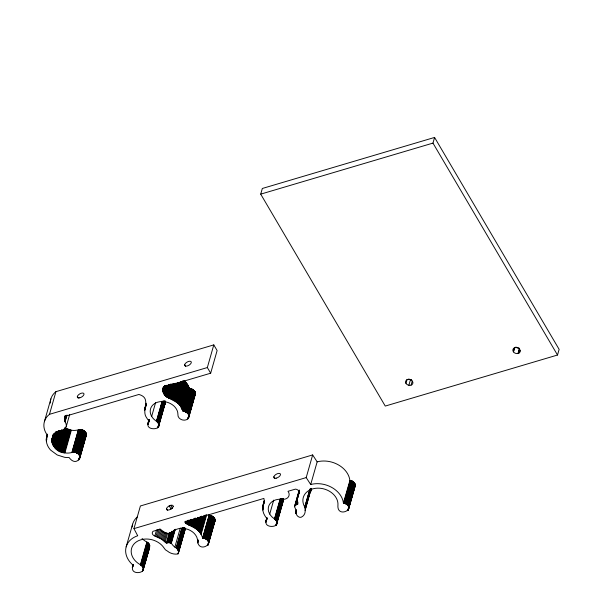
<?xml version="1.0" encoding="UTF-8"?>
<svg xmlns="http://www.w3.org/2000/svg" width="603" height="603" viewBox="0 0 603 603"><rect width="100%" height="100%" fill="white"/><g stroke="black" fill="none" stroke-linecap="round" stroke-linejoin="round"><path stroke-width="0.9" d="M55.936 391.664L49.484 414.321A21.896 17.042 15.9 0 0 47.253 435.027C45.142 439.775 46.657 445.429 49.921 449.273A13.409 10.439 15.9 0 0 50.667 450.14L57.24 454.979L64.566 457.293A19.695 15.331 15.9 0 0 69.119 457.556C77.945 469.488 86.546 450.011 71.252 452.649A14.073 10.952 15.9 0 1 64.883 452.883C50.961 452.619 46.341 431.801 62.207 430.632A7.869 6.128 15.9 0 0 66.021 423.796L64.483 420.057L65.064 416.341L138.909 394.46C152.393 398.319 140.605 409.889 146.71 417.871A19.695 15.331 15.9 0 0 149.227 421.195C141.878 432.268 167.943 430.308 155.845 420.811A14.073 10.952 15.9 0 1 157.82 402.141A14.073 10.952 15.9 0 1 177.908 414.276C177.32 419.153 184.262 421.934 187.737 418.934C189.417 417.57 189.259 414.909 187.812 413.432C185.181 410.982 181.503 411.495 181.028 407.017C177.599 399.096 159.818 398.704 163.428 387.194L210.666 373.204L217.118 350.547L213.794 344.893L55.936 391.664A21.896 17.042 15.9 0 0 50.403 401.244M299.171 490.126L294.483 506.731A14.073 10.952 15.9 0 1 295.922 511.065C294.98 514.638 299.442 519.56 302.638 516.372A10.522 8.193 15.9 0 0 305.126 510.387L305.269 508.382L304.349 506.294A17.819 13.869 15.9 0 1 317.314 488.166A17.819 13.869 15.9 0 1 337.944 505.043C336.647 519.379 358.989 507.862 343.409 502.977A23.449 18.248 15.9 0 0 311.133 484.397L310.703 484.51L317.155 461.853L317.593 461.74A23.449 18.248 15.9 0 1 349.861 480.32C353.2 480.508 357.172 484.752 354.262 487.872M164.943 404.168L165.154 401.281L158.702 423.939M184.993 528.62L184.458 531.273M264.498 500.317C262.433 505.118 261.808 510.967 264.762 515.535A19.695 15.331 15.9 0 0 267.28 518.859C259.931 529.939 285.995 527.979 273.898 518.482A14.073 10.952 15.9 0 1 268.946 505.502A14.073 10.952 15.9 0 1 282.174 499.299A7.04 5.48 15.9 0 0 288.309 497.045A7.04 5.48 15.9 0 0 288.008 491.302L295.47 489.116A3.565 2.774 15.9 0 1 298.9 493.322L297.362 498.817L297.912 504.085L295.681 505.035L294.452 506.686M64.679 427.791L71.342 430.225A14.073 10.952 15.9 0 0 77.712 429.992C81.85 427.844 89.033 432.841 85.272 437.19M317.155 461.853L312.656 454.933L140.401 505.97L133.941 528.627L137.71 535.773L137.288 535.909A23.449 18.248 15.9 0 0 133.188 565.26C127.746 577.621 153.531 572.451 139.097 563.956A17.819 13.869 15.9 0 1 136.715 541.675A17.819 13.869 15.9 0 1 163.978 547.878L165.426 549.815L167.536 551.157A10.522 8.193 15.9 0 0 175.269 554.112C181.081 555.084 178.096 547.848 174.689 546.989A14.073 10.952 15.9 0 1 171.365 543.213L168.817 542.625L166.3 543.077L161.416 539.097L154.828 536.007A3.565 2.774 15.9 0 1 153.026 531.318L160.473 529.087A7.04 5.48 15.9 0 0 166.006 533.278A7.04 5.48 15.9 0 0 172.579 531.771A14.073 10.952 15.9 0 1 188.098 529.457A14.073 10.952 15.9 0 1 197.603 541.087C198.809 554.572 218.354 541.313 202.638 538.012A19.695 15.331 15.9 0 0 201.078 534.409C197.859 527.444 189.561 526.743 184.548 521.942L263.91 498.425L264.287 501.432L263.089 505.254M214.374 522.56C216.816 519.153 212.573 515.173 209.09 515.354L202.638 538.012M143.175 569.963L149.634 547.305C150.426 544.426 147.818 542.376 145.549 541.298A17.819 13.869 15.9 0 1 142.082 538.524M282.483 502.548L283.35 500.867L283.206 498.952L276.807 521.783M195.055 395.161C196.601 391.701 192.643 388.468 189.395 388.543L182.943 411.208M184.654 364.672L184.616 364.815A3.754 1.824 -30.4 0 0 189.116 365.124A3.754 1.824 -30.4 0 0 190.216 361.25A3.754 1.824 -30.4 0 0 184.699 364.529L185.603 366.292M44.373 421.716L50.878 398.877M46.529 437.318L47.411 434.115M46.423 437.914L47.411 434.424M46.295 439.112L47.336 435.027M46.273 439.723L47.268 436.24M46.288 440.333L46.778 438.592M46.325 440.951L46.823 439.21M51.926 439.044L53.162 434.688M51.85 439.753L53.268 434.71M51.82 440.341L53.561 434.085L51.828 440.778M51.85 441.064L53.833 434.092M51.858 441.215L53.84 434.243M51.903 441.652L54.127 433.663M51.979 442.097L54.195 434.1M52.069 442.534L54.798 432.946M52.152 442.821L54.881 433.24M52.182 442.979L54.918 433.391M52.28 443.258L55.009 433.678M52.318 443.416L55.295 432.954M52.423 443.695L55.657 432.366M52.476 443.846L55.951 431.65M52.649 444.283L56.071 431.929M52.785 444.562L56.26 432.359M52.845 444.705L56.569 431.635M53.064 445.135L56.72 431.914M53.222 445.406L57.195 431.462M53.298 445.549L57.27 431.605M53.471 445.821L57.443 431.876M53.546 445.964L57.767 431.145M53.735 446.228L57.956 431.416M53.825 446.371L58.046 431.552M54.021 446.635L58.242 431.816M54.112 446.77L58.581 431.085M54.323 447.027L59.041 430.467M54.421 447.162L59.139 430.602M54.647 447.411L59.358 430.859M54.752 447.547L59.463 430.987M54.986 447.795L59.697 431.235M55.092 447.923L60.059 430.497M55.333 448.165L60.3 430.73M55.453 448.285L60.413 430.859M55.71 448.519L60.669 431.092M55.823 448.647L60.79 431.213M64.453 418.459L65.207 415.482M64.431 418.776L65.169 416.16M64.423 419.409L65.41 415.603M56.094 448.873L61.302 430.572M64.446 419.733L65.689 415.377M56.215 448.994L61.679 429.818M64.483 420.057L65.719 415.701M64.536 420.381L65.772 416.025M64.604 420.706L66.089 415.475M56.494 449.212L61.951 430.037M56.622 449.325L62.086 430.158M64.687 421.022L66.172 415.799M64.785 421.346L66.27 416.115M56.908 449.536L62.365 430.361M64.898 421.663L66.632 415.565M57.044 449.65L62.501 430.474M65.026 421.979L67.016 415.007M57.33 449.853L63.044 429.811M57.473 449.959L63.179 429.916M57.7 450.132L63.73 429.238M57.918 450.26L63.873 429.344M58.069 450.358L64.024 429.442M58.227 450.449L64.431 428.658M58.695 450.72L65.147 428.062M59.169 450.984L65.621 428.326M66.217 426.623L69.692 414.427M59.652 451.24L66.104 428.582M60.149 451.474L66.601 428.816M60.647 451.692L67.106 429.035M61.159 451.896L67.611 429.238M61.679 452.084L68.131 429.426M62.199 452.258L68.659 429.6M62.735 452.416L69.187 429.758M63.262 452.559L69.722 429.901M63.805 452.687L70.257 430.029M64.34 452.793L70.8 430.135M64.883 452.883L71.342 430.225M71.908 452.469L78.367 429.811M72.111 452.416L78.563 429.758M72.307 452.371L78.767 429.713M72.511 452.333L78.97 429.675M72.722 452.303L79.174 429.638M72.925 452.273L79.385 429.615M73.136 452.25L79.596 429.592M73.355 452.242L79.807 429.585M73.566 452.235L80.018 429.577M73.785 452.235L80.237 429.577M74.003 452.242L80.455 429.585M74.214 452.258L80.674 429.6M74.433 452.28L80.892 429.622M74.651 452.31L81.103 429.653M74.87 452.348L81.322 429.69M75.089 452.386L81.541 429.728M75.3 452.438L81.759 429.781M75.518 452.491L81.97 429.833M75.729 452.551L82.181 429.894M75.94 452.627L82.392 429.962M76.144 452.695L82.596 430.037M76.347 452.778L82.807 430.12M76.551 452.868L83.003 430.21M76.747 452.959L83.206 430.301M76.943 453.057L83.402 430.399M77.139 453.162L83.591 430.504M77.32 453.275L83.779 430.617M77.501 453.388L83.96 430.73M77.681 453.509L84.134 430.851M77.855 453.637L84.307 430.979M78.021 453.765L84.473 431.107M78.179 453.901L84.639 431.243M78.337 454.036L84.789 431.379M78.488 454.18L84.94 431.522M78.624 454.33L85.083 431.673M78.767 454.481L85.219 431.823M78.895 454.632L85.347 431.974M79.016 454.79L85.468 432.132M79.129 454.948L85.588 432.291M79.242 455.114L85.694 432.457M79.34 455.28L85.792 432.622M79.43 455.446L85.882 432.788M79.513 455.619L85.973 432.962M79.596 455.793L86.048 433.135M79.664 455.966L86.116 433.308M78.684 459.976L79.43 457.36M79.777 456.313L86.176 433.482M78.82 459.848L86.274 433.828M79.31 458.717L86.312 434.009M79.174 459.456L86.357 434.356M79.468 459.019L86.365 434.71M79.747 458.386L86.289 435.396M144.788 408.766L146.28 403.226M144.712 409.362L146.205 404.138M144.66 409.965L146.152 404.741M144.645 410.575L146.137 405.344M147.825 423.819L148.918 419.65M147.825 424.165L149.069 419.575M147.863 424.52L149.077 419.99M147.893 424.693L149.25 419.876M148.474 423.306L149.22 420.69M151.67 416.402L155.642 402.457M163.006 388.445L163.556 386.485M162.855 389.425L163.639 386.478M162.84 389.87L163.594 386.922M162.855 390.314L163.835 386.493M162.885 390.654L163.858 386.938M162.931 390.985L164.137 386.402M162.968 391.211L164.461 385.98M163.014 391.437L164.483 386.093M163.104 391.777L164.536 386.319M163.164 391.995L164.905 385.897M163.202 392.108L164.943 386.01M163.277 392.334L164.981 386.116M163.36 392.553L165.056 386.342M163.451 392.772L165.441 385.799M163.503 392.885L165.486 385.912M163.601 393.103L165.539 386.018M163.707 393.314L165.644 386.237M163.767 393.427L165.75 386.455M163.828 393.533L165.81 386.561M163.948 393.744L166.119 385.799M164.008 393.849L166.247 386.01M164.144 394.06L166.556 385.242M156.441 421.211L162.147 401.168M164.212 394.166L166.692 385.453M156.614 421.331L162.328 401.289M164.28 394.272L166.76 385.558M164.423 394.475L166.835 385.656M156.788 421.452L162.501 401.41M164.498 394.581L166.978 385.867M156.961 421.58L162.667 401.538M164.574 394.679L167.054 385.965M164.649 394.784L167.385 385.196M157.119 421.716L162.833 401.673M164.732 394.882L167.461 385.294M157.277 421.851L163.24 400.935M164.89 395.078L167.544 385.392M164.981 395.176L167.709 385.588M157.428 421.994L163.39 401.078M165.064 395.274L167.792 385.686M157.579 422.138L163.534 401.229M165.147 395.372L167.883 385.784M165.237 395.462L167.966 385.882M157.715 422.288L163.669 401.372M165.328 395.56L168.056 385.973M157.843 422.447L163.805 401.53M165.418 395.658L168.395 385.196M157.971 422.597L163.926 401.681M165.508 395.749L168.493 385.287M165.697 395.93L168.93 384.601M158.092 422.756L164.295 400.972M165.795 396.02L169.021 384.691M158.197 422.922L164.408 401.138M165.893 396.111L169.119 384.782M158.303 423.087L164.506 401.296M165.991 396.201L169.224 384.872M158.393 423.253L164.604 401.47M166.096 396.292L169.322 384.963M158.483 423.419L164.687 401.636M166.194 396.375L169.42 385.046M158.566 423.592L165.018 400.935M166.3 396.457L169.526 385.129M158.634 423.766L165.086 401.108M166.405 396.548L169.631 385.219M166.511 396.631L169.737 385.302M157.722 427.798L158.468 425.183M158.8 424.293L165.207 401.455M166.616 396.714L169.842 385.385M157.85 427.67L165.29 401.809M166.722 396.797L170.197 384.593M158.099 427.406L165.32 401.982M166.835 396.872L170.31 384.676M158.31 427.128L165.358 402.337M166.941 396.955L170.415 384.752M158.491 426.826L165.358 402.683M167.054 397.03L170.528 384.835M167.167 397.113L170.89 384.036M167.28 397.189L171.003 384.119M167.393 397.264L171.116 384.194M167.506 397.339L171.237 384.262M167.626 397.407L171.35 384.337M167.747 397.483L171.471 384.413M167.86 397.55L171.584 384.48M167.981 397.626L171.704 384.548M168.101 397.694L171.825 384.616M168.222 397.761L171.945 384.684M168.343 397.822L172.074 384.752M168.471 397.89L172.194 384.82M126.163 546.861L132.615 524.203M168.591 397.95L172.564 384.005M168.719 398.018L172.692 384.073M168.848 398.078L172.812 384.134M168.968 398.138L172.94 384.194M169.413 398.357L173.634 383.538M169.873 398.515L174.094 383.704M170.008 398.568L174.229 383.749M170.144 398.613L174.357 383.802M170.86 398.892L175.33 383.207M171.569 399.194L176.038 383.508M172.262 399.518L176.981 382.958M172.948 399.857L177.915 382.43M173.619 400.226L178.578 382.792M174.275 400.603L179.483 382.302M174.915 401.003L180.372 381.835M175.533 401.425L181.247 381.382M176.136 401.862L181.85 381.82M176.724 402.314L182.935 380.523M177.297 402.781L183.5 380.998M177.84 403.264L184.292 380.606L187.48 384.36L189.395 388.543M178.367 403.769L184.82 381.104M132.253 567.438L133.067 564.37M132.487 567.031L133.15 564.385M178.865 404.281L185.325 381.624M132.502 567.265L132.999 565.524M132.532 567.498L133.029 565.757M179.347 404.801L185.799 382.144M179.807 405.344L186.259 382.686M180.237 405.894L186.689 383.237M180.644 406.452L187.096 383.794M181.028 407.017L187.48 384.36M181.382 407.598L187.834 384.94M181.714 408.186L188.166 385.528M182.016 408.781L188.468 386.124M182.287 409.377L188.739 386.719M182.536 409.98L188.988 387.322M182.747 410.59L189.206 387.933M183.048 411.201L189.508 388.543M183.267 411.216L189.719 388.558M183.485 411.238L189.937 388.581M183.704 411.269L190.156 388.611M183.923 411.299L190.375 388.641M140.409 564.732L146.868 542.074M184.134 411.344L190.593 388.686M140.665 564.868L147.117 542.21M184.352 411.397L190.804 388.739M140.906 565.026L147.358 542.368M184.563 411.45L191.023 388.792M184.774 411.51L191.234 388.852M141.14 565.184L147.599 542.527M184.985 411.578L191.445 388.92M141.366 565.358L147.825 542.7M185.196 411.653L191.648 388.995M141.584 565.531L148.037 542.873M185.4 411.736L191.852 389.078M185.603 411.826L192.056 389.161M141.788 565.72L148.248 543.062M185.799 411.917L192.251 389.259M141.984 565.915L148.444 543.258M142.172 566.111L148.624 543.454M185.995 412.015L192.447 389.357M142.338 566.323L148.798 543.665M186.184 412.12L192.643 389.463M186.372 412.226L192.824 389.568M142.496 566.534L148.956 543.876M142.647 566.745L149.099 544.087M186.553 412.346L193.005 389.689M186.734 412.467L193.186 389.809M142.775 566.971L149.235 544.313M142.896 567.197L149.348 544.539M186.9 412.588L193.359 389.93M143.001 567.423L149.454 544.765M187.073 412.723L193.525 390.066M143.092 567.657L149.544 544.999M187.232 412.859L193.684 390.194M143.167 567.89L149.627 545.225M142.361 571.358L149.687 545.466M187.39 412.995L193.842 390.337M142.519 571.184L149.732 545.7M187.533 413.138L193.993 390.48M142.662 570.996L149.634 547.305M142.911 570.596L149.559 547.524M187.676 413.281L194.136 390.623M187.812 413.432L194.272 390.774M187.94 413.59L194.4 390.932M188.068 413.748L194.52 391.091M188.181 413.907L194.633 391.249M188.287 414.073L194.746 391.415M188.392 414.238L194.844 391.581M188.483 414.404L194.935 391.746M188.566 414.578L195.018 391.92M188.641 414.743L195.101 392.086M188.709 414.917L195.168 392.259M187.737 418.934L188.226 417.186M188.777 415.09L195.229 392.432M187.865 418.806L188.611 416.191M188.867 415.444L195.282 392.613M187.993 418.678L195.357 392.96M188.226 418.407L195.387 393.141M154.828 536.007L156.569 529.909M188.43 418.12L195.417 393.488M188.671 417.66L195.395 394.008M155.989 536.414L157.971 529.442M157.127 536.858L159.358 529.019M158.242 537.356L160.473 529.517M210.666 373.204L207.342 367.551L213.794 344.893M159.328 537.899L161.559 530.052M160.39 538.479L162.622 530.632M161.416 539.097L163.647 531.251M260.715 194.143L262.328 188.475L434.582 137.439L559.132 349.363L557.511 355.031L385.257 406.068L260.715 194.143L432.969 143.099L434.582 137.439M162.411 539.76L164.642 531.914M163.368 540.454L165.599 532.607M164.28 541.185L166.76 532.472M165.154 541.954L167.634 533.233M166.3 543.077L169.277 532.622M166.88 542.866L169.858 532.411M167.144 542.798L170.121 532.343M167.408 542.738L170.144 533.15M167.687 542.692L170.415 533.105M167.966 542.655L170.694 533.067M168.245 542.632L171.222 532.178M168.531 542.625L171.757 531.296M168.817 542.625L172.043 531.296M169.111 542.64L172.337 531.311M169.398 542.662L172.624 531.333M169.692 542.7L172.918 531.371M169.978 542.753L173.453 530.55M170.265 542.813L173.739 530.617M170.551 542.888L174.275 529.818M170.83 542.979L174.561 529.901M171.109 543.069L174.832 529.999M171.335 543.16L175.307 529.215M174.87 547.125L180.327 527.957M176.136 548.021L181.842 527.979M176.317 548.142L182.023 528.092M176.491 548.263L182.196 528.22M176.656 548.391L182.37 528.349M176.822 548.526L182.777 527.61M176.973 548.662L182.935 527.746M177.131 548.805L183.086 527.889M177.274 548.949L183.229 528.032M177.41 549.099L183.372 528.183M177.546 549.25L183.5 528.334M177.666 549.408L183.87 527.625M177.787 549.567L183.99 527.783M185.423 522.846L185.92 521.105M177.893 549.732L184.103 527.942M177.998 549.898L184.201 528.107M178.096 550.064L184.299 528.273M185.709 523.103L186.206 521.361M178.179 550.23L184.639 527.572M178.262 550.403L184.714 527.746M178.33 550.577L184.789 527.919M186.003 523.344L186.5 521.603M178.398 550.75L184.85 528.092M178.45 550.923L184.902 528.266M178.533 551.278L184.955 528.439M186.312 523.585L187.058 520.969M178.563 551.451L185.023 528.793M178.006 553.931L185.046 528.967M178.096 553.788L185.061 529.321M186.629 523.811L187.623 520.329M178.398 553.162L184.993 530.007M186.953 524.03L187.948 520.547M187.292 524.241L188.287 520.758M187.631 524.444L188.875 520.087M187.985 524.633L189.229 520.276M188.347 524.814L189.583 520.457M188.709 524.979L190.201 519.756M189.078 525.138L190.571 519.914M189.839 525.424L191.573 519.319M190.556 525.703L192.297 519.605M191.264 526.004L193.246 519.032M191.958 526.329L194.196 518.482M192.643 526.668L195.123 517.954M193.314 527.03L195.794 518.316M193.97 527.414L196.45 518.701M194.611 527.813L197.588 517.359M195.229 528.236L198.214 517.773M195.839 528.673L199.065 517.336M196.42 529.125L199.902 516.922M196.993 529.592L200.716 516.522M197.535 530.075L201.508 516.13M198.063 530.572L202.035 516.628M198.568 531.085L202.789 516.274M199.043 531.612L203.513 515.927M199.503 532.148L204.221 515.595M199.932 532.698L204.899 515.271M197.58 541.667L198.078 539.926M197.588 542.187L198.07 540.1M197.603 542.368L198.101 540.62M197.671 542.715L198.131 540.801M200.339 533.263L205.555 514.962M197.709 542.896L198.206 541.147M200.724 533.828L205.94 515.527M201.078 534.409L206.791 514.367M202.744 538.012L209.203 515.354M202.962 538.027L209.422 515.369M203.181 538.049L209.64 515.392M203.399 538.072L209.852 515.414M203.618 538.11L210.07 515.452M203.837 538.155L210.289 515.497M204.048 538.2L210.5 515.542M204.266 538.26L210.718 515.603M204.477 538.321L210.929 515.663M204.688 538.389L211.14 515.731M204.892 538.464L211.344 515.806M205.095 538.547L211.555 515.889M205.299 538.63L211.751 515.972M205.495 538.728L211.954 516.07M205.691 538.826L212.143 516.168M205.879 538.931L212.339 516.274M206.068 539.037L212.52 516.379M206.249 539.15L212.708 516.492M206.43 539.27L212.882 516.613M206.603 539.399L213.055 516.741M206.769 539.527L213.221 516.869M206.927 539.662L213.379 517.005M207.085 539.806L213.537 517.148M207.228 539.949L213.688 517.291M207.372 540.092L213.831 517.434M207.507 540.243L213.967 517.585M207.643 540.401L214.095 517.743M207.764 540.559L214.216 517.902M207.877 540.718L214.329 518.06M207.982 540.883L214.442 518.218M208.088 541.049L214.54 518.384M208.178 541.215L214.63 518.557M208.261 541.381L214.721 518.723M208.344 541.554L214.796 518.897M208.412 541.728L214.864 519.07M208.472 541.901L214.924 519.243M207.809 544.743L214.977 519.417M208.434 542.873L215.022 519.598M207.809 545.353L215.083 519.944M208.027 545.074L215.113 520.299M208.216 544.78L215.105 520.645M262.84 506.43L264.438 500.611M262.765 507.033L264.529 500.92M262.72 507.636L264.453 501.538M262.697 508.246L263.194 506.497M262.704 508.857L263.202 507.115M262.75 509.467L263.247 507.726M262.818 510.085L263.315 508.344M265.976 520.804L266.767 518.022M265.878 521.489L266.933 517.487M265.893 522.01L266.971 517.962M265.915 522.19L266.903 518.701M269.722 514.073L273.694 500.128M274.493 518.874L280.199 498.832M274.674 518.995L280.38 498.952M274.847 519.123L280.553 499.073M275.013 519.251L280.719 499.209M275.179 519.379L280.885 499.337M275.33 519.522L281.292 498.606M275.481 519.658L281.443 498.749M275.631 519.809L281.586 498.892M275.767 519.959L281.722 499.043M275.895 520.11L281.857 499.194M276.023 520.268L281.978 499.352M276.144 520.427L282.347 498.636M276.249 520.585L282.46 498.802M276.355 520.751L282.558 498.967M276.453 520.917L282.656 499.133M276.536 521.09L282.739 499.307M276.619 521.263L283.071 498.606M276.687 521.437L283.139 498.771M275.91 525.341L276.649 522.726M276.852 521.957L283.304 499.299M276.031 525.205L283.35 499.472M276.151 525.07L283.38 499.653M276.362 524.791L283.41 500M276.619 524.339L283.402 500.528M294.859 505.902L299.322 490.216M294.995 505.713L299.367 490.714M295.312 505.359L299.48 490.706M295.493 505.193L299.465 491.249M295.681 505.035L299.397 491.581M295.885 504.892L297.618 498.787M296.096 504.756L297.588 499.525M296.314 504.628L297.558 500.271M296.548 504.507L297.543 501.025M296.789 504.402L297.535 501.794M297.038 504.312L297.535 502.57M297.294 504.229L297.792 502.487M295.937 511.254L296.435 509.512M295.93 512.874L296.435 510.779M295.96 513.221L296.435 511.306M295.99 513.402L296.488 511.653M310.703 484.51L306.203 477.591L312.656 454.933M304.741 507.002L309.701 489.568M304.862 507.221L310.078 488.927M304.975 507.455L310.183 489.154M305.065 507.681L310.281 489.38M305.148 507.914L310.364 489.613M305.216 508.148L310.673 488.973M305.269 508.382L310.975 488.34M305.299 508.615L311.012 488.573M305.329 509.083L311.035 488.807M305.126 510.387L311.276 488.4M343.416 503.045L349.959 480.395M343.793 503.106L350.245 480.448M344.079 503.158L350.531 480.501M344.366 503.234L350.818 480.576M344.652 503.309L351.104 480.651M344.931 503.407L351.383 480.749M345.202 503.513L351.655 480.855M345.474 503.626L351.926 480.968M345.738 503.754L352.19 481.096M345.994 503.889L352.446 481.232M346.243 504.033L352.695 481.375M346.484 504.191L352.936 481.533M346.717 504.357L353.17 481.699M346.944 504.53L353.396 481.865M347.155 504.711L353.607 482.046M347.358 504.899L353.81 482.234M347.547 505.088L353.999 482.43M347.727 505.291L354.18 482.634M347.893 505.502L354.345 482.845M348.052 505.713L354.504 483.056M348.187 505.932L354.647 483.274M348.315 506.158L354.775 483.5M348.436 506.384L354.888 483.727M348.534 506.61L354.986 483.953M348.617 506.844L355.077 484.186M347.63 510.696L355.144 484.42M347.969 510.357L355.197 484.654M348.119 510.168L355.265 485.121M348.255 509.98L355.28 485.355M348.481 509.573L355.257 485.822M405.94 383.35L407.093 379.302M408.872 385.279L410.492 379.619M411.103 385.129L412.256 381.081M513.243 351.557L513.145 351.376A3.754 2.917 15.9 0 1 515.022 347.712A3.754 2.917 15.9 0 1 519.876 349.665A3.754 2.917 15.9 0 1 518.203 353.403L517.992 353.464A3.754 2.917 15.9 0 1 513.477 351.903L514.397 347.509M513.477 351.903L514.63 347.856M517.992 353.464L519.379 348.602M518.203 353.403L519.59 348.549M519.304 352.845L519.997 350.418M194.973 395.312L194.445 396.02M164.86 404.319L164.31 405.012M149.122 548.338L148.647 548.873M49.484 414.321L207.342 367.551M133.941 528.627L306.203 477.591M432.969 143.099L557.511 355.031M273.837 476.807L274.787 478.428M170.687 505.299L172.586 508.533M169.217 505.879L171.116 509.105M166.534 508.6L167.483 510.213M77.35 396.465L78.3 398.086M411.645 379.686A3.754 2.917 15.9 0 1 408.766 378.925M518.949 347.893A3.754 2.917 15.9 0 1 515.882 347.004M50.335 403.113A21.896 17.042 15.9 0 1 50.358 401.802M311.623 488.483A10.522 8.193 15.9 0 1 310.982 491.347M310.62 492.003A10.522 8.193 15.9 0 1 310.183 492.613M208.902 514.743A19.695 15.331 15.9 0 1 209.09 515.354M132.125 527.03A23.449 18.248 15.9 0 1 137.311 516.914M173.189 506.369L173.091 506.791A3.754 1.824 -30.4 0 1 167.626 510.078A3.754 1.824 -30.4 0 1 168.546 506.279A3.754 1.824 -30.4 0 1 173.189 506.369M412.542 381.398L412.429 381.217A3.754 2.917 15.9 0 0 406.068 380.508A3.754 2.917 15.9 0 0 409.105 385.317A3.754 2.917 15.9 0 0 412.542 381.398M79.732 397.829A3.754 1.824 -30.4 0 0 83.915 393.638A3.754 1.824 -30.4 0 0 78.307 394.995A3.754 1.824 -30.4 0 0 79.732 397.829M276.219 478.171A3.754 1.824 -30.4 0 0 280.403 473.981A3.754 1.824 -30.4 0 0 274.795 475.337A3.754 1.824 -30.4 0 0 276.219 478.171"/></g></svg>
